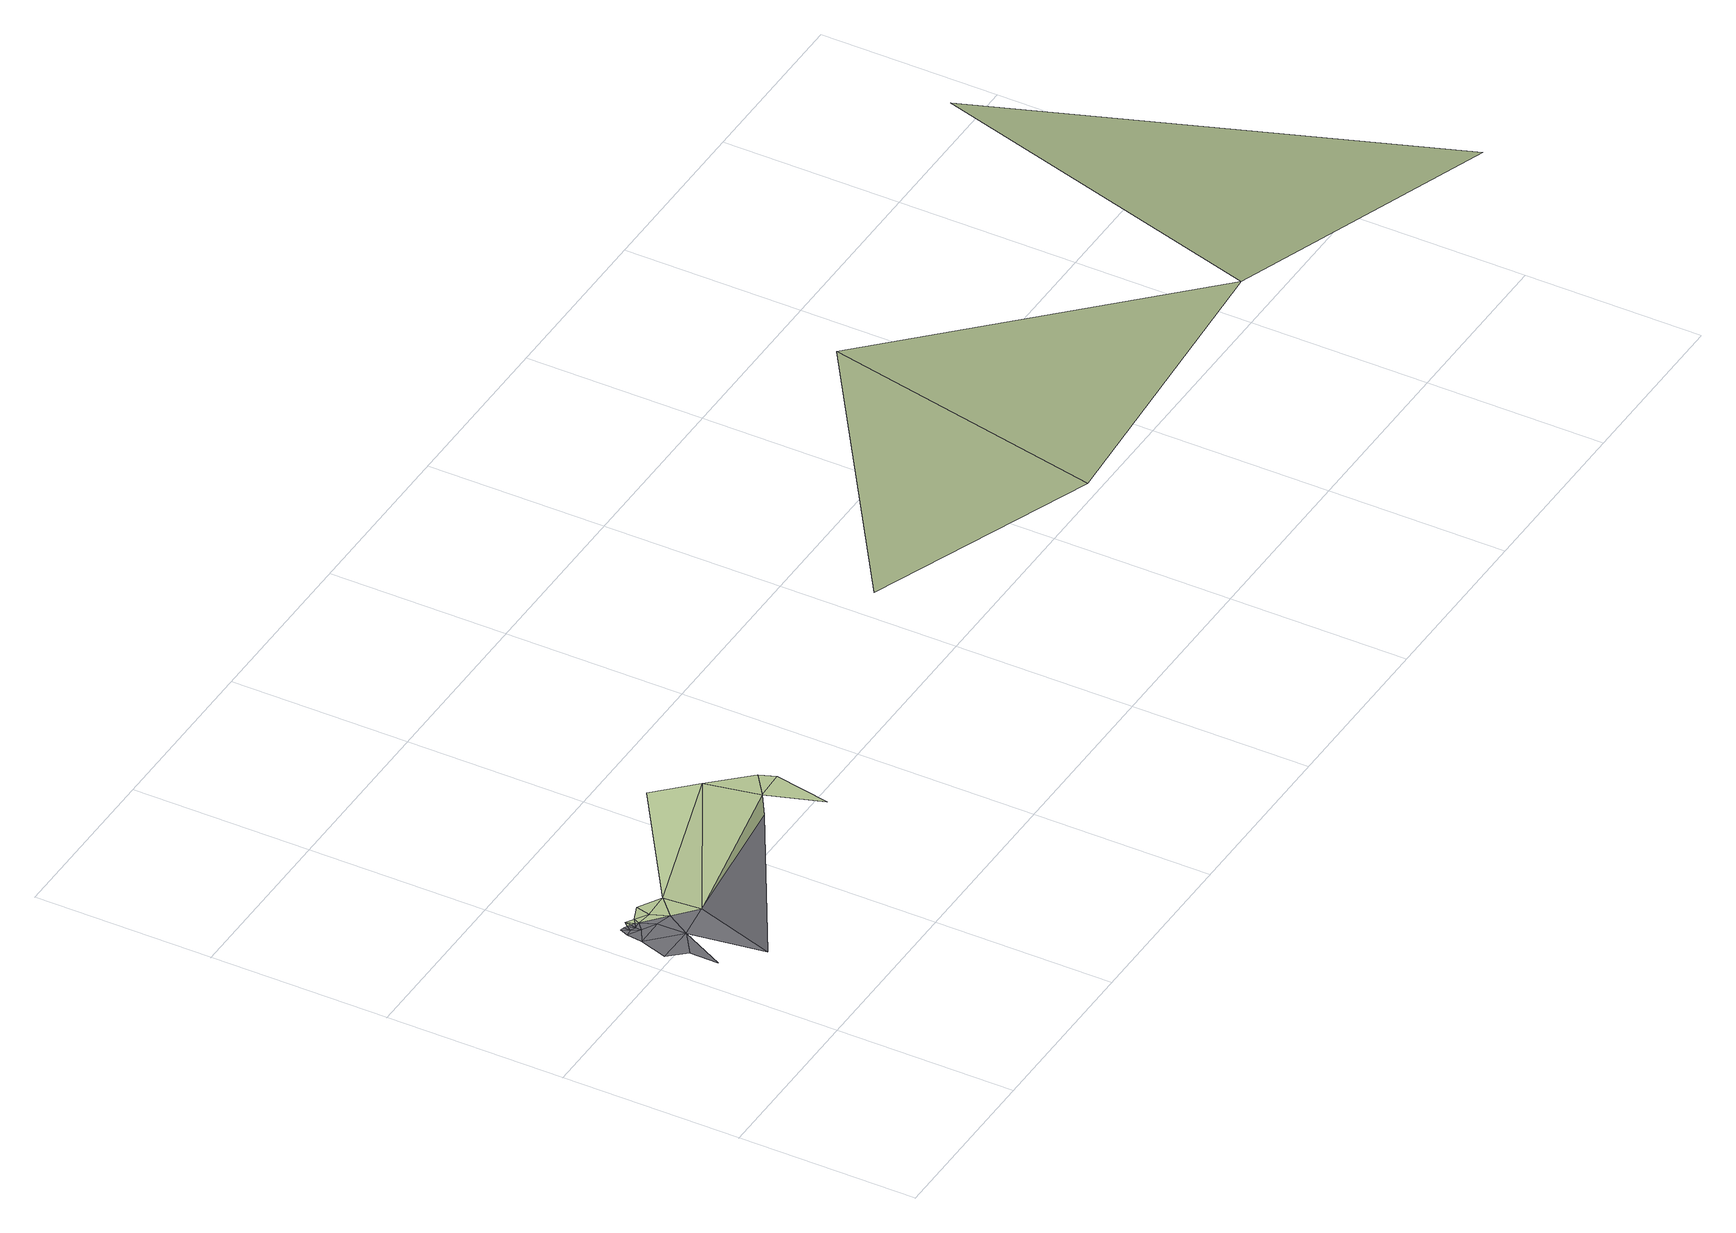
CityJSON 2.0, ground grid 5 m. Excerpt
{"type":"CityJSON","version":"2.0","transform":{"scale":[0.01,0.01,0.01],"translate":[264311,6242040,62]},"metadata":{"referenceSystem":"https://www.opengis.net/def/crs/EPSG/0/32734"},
"CityObjects":{
"road1":{"type":"Road","attributes":{"highway":"motorway_link","surface":"asphalt","lanes":1,"width":2.2,"oneway":"yes"},"geometry":[{"type":"MultiSurface","lod":"1","boundaries":[[[0,1,2]],[[3,1,0]],[[1,4,2]],[[5,6,4]],[[7,6,8]],[[5,8,6]],[[7,8,9]],[[5,4,10]],[[8,11,9]],[[12,8,5]],[[10,4,1]],[[8,12,11]],[[13,11,12]],[[14,12,5]],[[13,12,15]],[[15,12,14]],[[5,10,14]],[[1,16,17]],[[1,18,10]],[[18,14,10]],[[17,18,1]],[[17,16,19]]]}]},
"terrain1":{"type":"TINRelief","geometry":[{"type":"CompositeSurface","lod":"1","boundaries":[[[20,11,13]],[[20,13,15]],[[20,15,21]],[[15,14,21]],[[22,21,14]],[[14,18,22]],[[22,23,21]],[[24,22,18]],[[22,24,23]],[[18,17,24]],[[25,24,17]],[[19,26,17]],[[25,27,24]],[[17,26,25]],[[28,29,26]],[[26,30,25]],[[30,26,29]],[[31,32,33]],[[32,34,33]],[[34,35,36]]]}]}
},
"vertices":[
[96,473,20],[161,519,20],[54,520,20],[95,391,20],[78,599,20],[119,623,20],[84,644,20],[94,667,20],[103,646,20],[104,664,20],[159,600,20],[114,660,20],[120,639,20],[124,655,20],[141,642,20],[133,649,20],[193,305,20],[266,533,20],[204,588,20],[390,425,270],
[126,672,20],[148,659,20],[183,636,20],[193,677,20],[257,639,20],[428,622,270],[460,470,270],[329,724,270],[515,316,270],[543,474,270],[526,520,270],[1053,483,500],[1493,122,680],[1892,1058,470],[2528,264,560],[3366,46,480],[3303,1521,120]
]}
